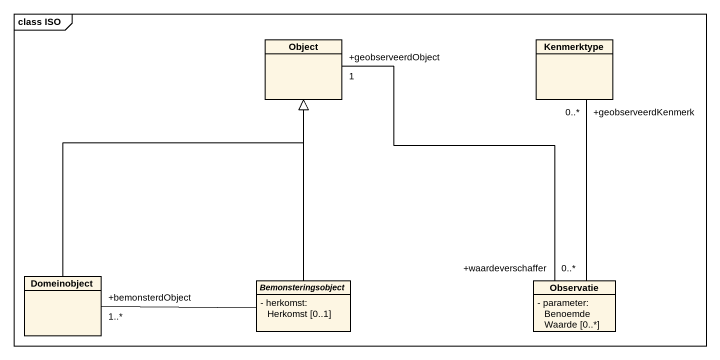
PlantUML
@startuml
mainframe class ISO
hide circle
hide empty members
skinparam classAttributeIconSize 0
class "Object" as Object_
class Kenmerktype
class Domeinobject
abstract class Bemonsteringsobject {
  - herkomst: Herkomst [0..1]
}
class Observatie {
  - parameter: BenoemdeWaarde [0..*]
}
Domeinobject -up-|> Object_
Bemonsteringsobject -up-|> Object_
Bemonsteringsobject -left- "+bemonsterdObject\n1..*" Domeinobject
Observatie "+waardeverschaffer\n0..*" -up- "+geobserveerdObject\n1" Object_
Observatie -up- "+geobserveerdKenmerk\n0..*" Kenmerktype
@enduml
